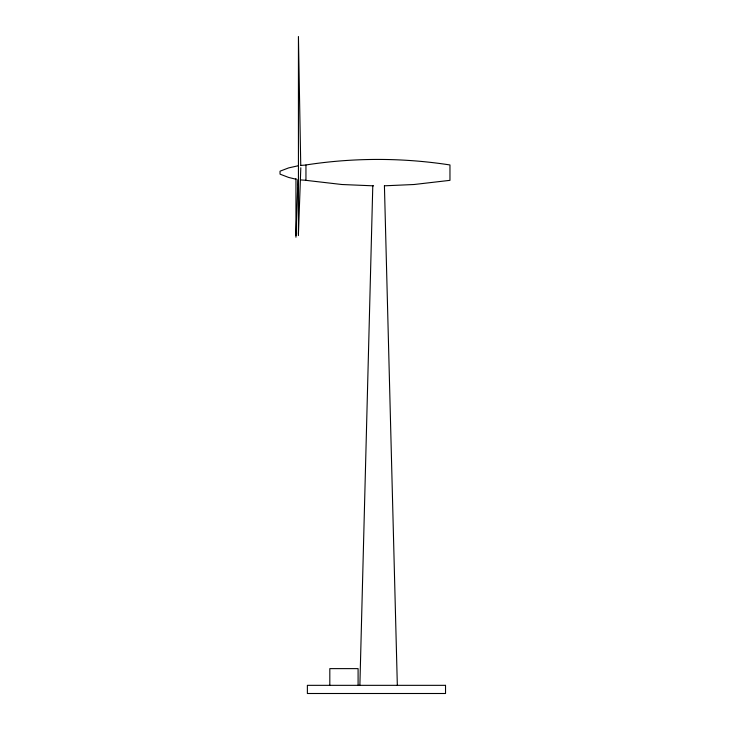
<?xml version="1.0" encoding="UTF-8"?>
<svg xmlns="http://www.w3.org/2000/svg" width="730" height="730" viewBox="0 0 730 730"><rect width="100%" height="100%" fill="white"/><g stroke="black" fill="none" stroke-linecap="round" stroke-linejoin="round"><path stroke-width="1.09" d="M298.433 185.438L298.433 180.155M359.881 685.333L372.793 185.52M295.951 235.69L297.968 179.507M298.433 234.047L300.806 167.754M298.433 165.71L288.624 167.909L280.037 171.185L280.037 174.151L288.624 177.436L295.951 179.215M300.933 165.4L305.952 165.044M384.527 185.812L414.065 184.507L449.963 180.346L449.963 164.962C402.33 157.589 353.585 157.589 305.952 164.962L305.952 180.346L341.85 184.507L373.577 185.84M305.952 180.292L300.933 179.945M384.418 185.52L397.33 685.333M300.751 165.61L298.433 36.5L298.433 167.079M358.092 685.333L358.092 668.625L329.814 668.625L329.814 685.333M298.433 167.754L298.433 235.598M295.951 178.604L295.951 237.241M445.528 685.333L307.376 685.333L307.376 693.5L445.528 693.5L445.528 685.333"/></g></svg>
